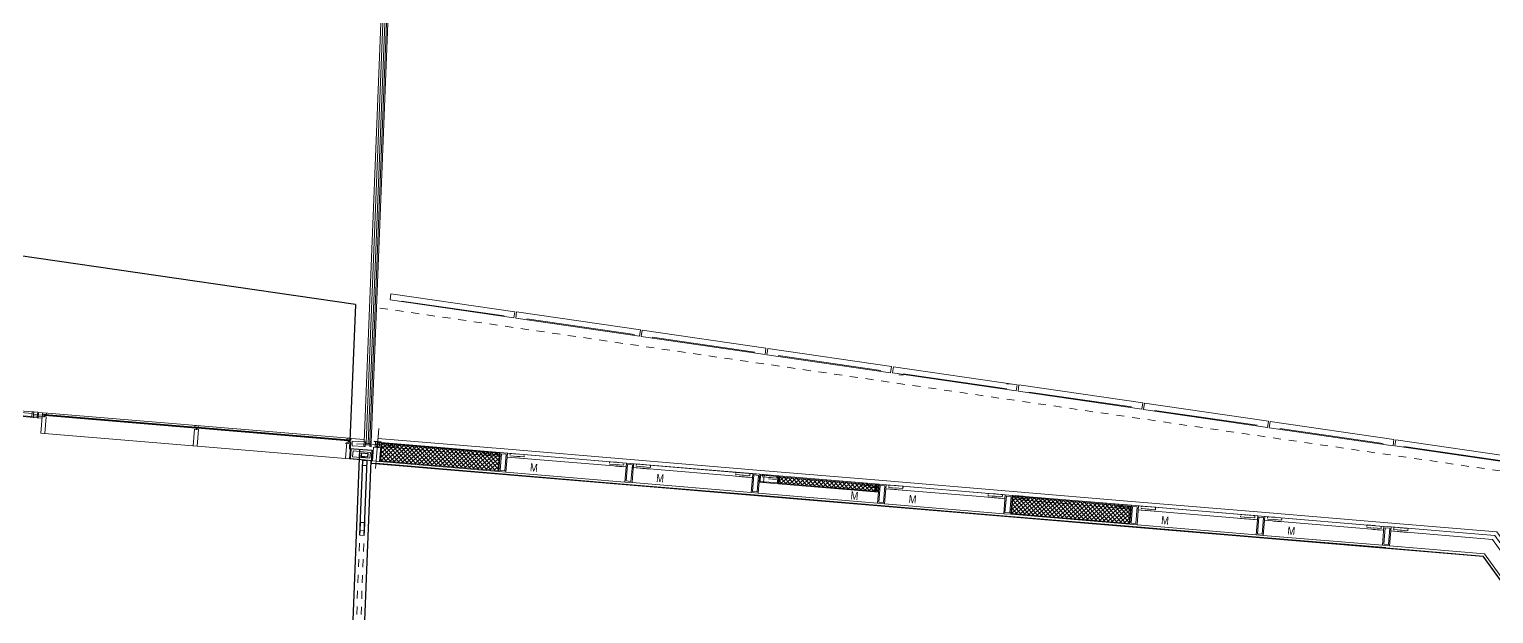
# Model space of a CAD drawing. Header units: metres. Extents: x 66528 to 66676, y 35171 to 35248.
# Drawn here: x 66644.74 to 66663.23, y 35208.66 to 35216.05 of the extents above; entities that cross this region are included whole.
import ezdxf

# ---------------------------------------------------------------- set-up
doc = ezdxf.new("R2010")
doc.units = ezdxf.units.M
doc.header["$LTSCALE"] = 0.00254
doc.linetypes.add('Ohne Titel-22', pattern=[0.78736, 0.39368, -0.39368])
doc.linetypes.add('Ohne Titel-23', pattern=[0.19685039370078738, 0.1377952755905512, -0.0590551181102362])
for name, color, linetype, lineweight in [('AUSBAU - Darstellungen - Fassade', 7, 'Continuous', 13), ('AUSBAU - Objekte - Türen', 7, 'Continuous', 13), ('Keine', 7, 'Continuous', 9), ('ROHBAU - Darstellungen - Decken', 150, 'Continuous', 25)]:
    doc.layers.add(name, color=color, linetype=linetype, lineweight=lineweight)
doc.styles.add('Arial Narrow', font='ARIALN.TTF')
pattern_1 = [(44.99999999999999, (0, 0), (0.0348539380945285, -0.0358497280227169), []), (44.99999999999999, (0.0052916666666763, -0.0105833333333345), (0.0348539380945285, -0.0358497280227169), [])]
pattern_2 = [(45, (0, 0), (0.0264583333333318, -0.0264583333333364), []), (-45, (0.0748354676755763, -0.0748354676755763), (-0.0263285232311339, -0.0265881434355389), [])]

# ---------------------------------------------------------------- blocks, each defined once
blk = doc.blocks.new('Gruppe-326-1')
at = {"layer": 'AUSBAU - Darstellungen - Fassade', "linetype": 'Continuous', "lineweight": 5}
h = blk.add_hatch(dxfattribs=at)
h.set_pattern_fill('STAHL', style=0, pattern_type=2)
h.set_pattern_definition(pattern_1)
h.paths.add_polyline_path([(66649.66378027345, 35228.35039113486), (66649.68166748095, 35228.34968363094), (66649.67921707217, 35228.28773207329), (66649.66132986468, 35228.28843957722)])
h = blk.add_hatch(dxfattribs=at)
h.set_pattern_fill('STAHL', style=0, pattern_type=2)
h.set_pattern_definition(pattern_1)
h.paths.add_polyline_path([(66649.68075381707, 35228.32658426018), (66649.73490856982, 35228.32444224333), (66649.73427620628, 35228.30845474458), (66649.68012145354, 35228.31059676143)])
h = blk.add_hatch(dxfattribs=at)
h.set_pattern_fill('STAHL', style=0, pattern_type=2)
h.set_pattern_definition(pattern_1)
h.paths.add_polyline_path([(66649.7358222337, 35228.34754161408), (66649.75370944123, 35228.34683411016), (66649.75125903245, 35228.2848825525), (66649.73337182493, 35228.28559005642)])
at = {"layer": 'AUSBAU - Darstellungen - Fassade', "linetype": 'Continuous', "lineweight": 5, "flags": 128}
for points in [[(66649.66378027345, 35228.35039113486), (66649.68166748095, 35228.34968363094), (66649.67921707217, 35228.28773207329), (66649.66132986468, 35228.28843957722)], [(66649.68075381707, 35228.32658426018), (66649.73490856982, 35228.32444224333), (66649.73427620628, 35228.30845474458), (66649.68012145354, 35228.31059676143)], [(66649.7358222337, 35228.34754161408), (66649.75370944123, 35228.34683411016), (66649.75125903245, 35228.2848825525), (66649.73337182493, 35228.28559005642)]]:
    blk.add_lwpolyline(points, close=True, dxfattribs=at)
blk = doc.blocks.new('Gruppe-327-1')
at = {"layer": 'AUSBAU - Darstellungen - Fassade'}
for p, q in [((66648.96653282201, 35210.83761320816), (66649.66115357027, 35228.2894365729)), ((66649.01589522479, 35210.81313060966), (66649.70817900455, 35228.30948698356)), ((66649.75092833601, 35228.282), (66649.05646111045, 35210.83403377319))]:
    blk.add_line(p, q, dxfattribs=at)
at = {"layer": 'AUSBAU - Darstellungen - Fassade', "color": 9}
for p, q in [((66649.68423696517, 35228.31043397804), (66648.99195338032, 35210.8140825599)), ((66649.03675726376, 35210.83481804321), (66649.7322494213, 35228.30853491128))]:
    blk.add_line(p, q, dxfattribs=at)
at = {"layer": 'AUSBAU - Darstellungen - Fassade', "flags": 128}
blk.add_lwpolyline([(66649.68687123392, 35228.39980380403), (66649.68959778723, 35228.46822127031), (66649.68769706825, 35228.47930030341), (66649.78498880532, 35228.49599167454), (66649.79862117072, 35228.4165304667), (66649.73252334536, 35228.40519072329), (66649.73369248862, 35228.39837594586), (66649.68688866324, 35228.40024115855)], dxfattribs=at)
blk.add_lwpolyline([(66649.67950109602, 35228.34251099074), (66649.68179237892, 35228.40000620512), (66649.73367505928, 35228.39793859135), (66649.73138377644, 35228.34044337697)], close=True, dxfattribs=at)
at = {"layer": 'AUSBAU - Darstellungen - Fassade'}
blk.add_blockref('Gruppe-326-1', (0, 0), dxfattribs=at)
blk = doc.blocks.new('Pfosten ab 1.OG (2D)')
at = {"layer": 'AUSBAU - Darstellungen - Fassade', "flags": 128}
for points in [[(-0.045, 0.1199999999997676), (0.045, 0.1199999999997676), (0.045, -0.1199999999997676), (-0.045, -0.1199999999997676)], [(-0.03, 0.1049999999997676), (0.03, 0.1049999999997676), (0.03, -0.1049999999997676), (-0.03, -0.1049999999997676)]]:
    blk.add_lwpolyline(points, close=True, dxfattribs=at)
blk = doc.blocks.new('Gruppe-353-1')
at = {"layer": 'AUSBAU - Darstellungen - Fassade', "lineweight": 5, "flags": 128}
blk.add_lwpolyline([(66661.98439840463, 35210.78429822112), (66661.99591826607, 35210.86346445629), (66663.55945141085, 35210.63594719287), (66663.54793154942, 35210.55678095768)], close=True, dxfattribs=at)
blk = doc.blocks.new('Gruppe-355-1')
at = {"layer": 'AUSBAU - Darstellungen - Fassade', "lineweight": 5}
blk.add_line((66662.09838189915, 35210.77781725023), (66663.45911573443, 35210.57981029437), dxfattribs=at)
at = {"layer": 'AUSBAU - Darstellungen - Fassade', "linetype": 'Continuous'}
for p, q in [((66661.89665234287, 35209.81375264131), (66663.27322238745, 35209.69865964825)), ((66663.27322238745, 35209.69865964825), (66664.1631619162, 35208.46112147107)), ((66661.8699906399, 35209.49486527311), (66663.09955159416, 35209.39206349347)), ((66663.115833231, 35209.42080688298), (66661.91733371072, 35209.52101166191)), ((66663.90336266809, 35208.27429441013), (66663.09955159416, 35209.39206349347)), ((66663.115833231, 35209.42080688298), (66663.90144629222, 35208.32834371638))]:
    blk.add_line(p, q, dxfattribs=at)
at = {"layer": 'AUSBAU - Darstellungen - Fassade', "lineweight": 5, "flags": 128}
for points in [[(66663.56821026148, 35210.55383010433), (66663.57973012295, 35210.63299633952), (66664.57088392581, 35210.48876875996), (66664.55936406436, 35210.40960252478)], [(66664.56803719045, 35210.41595018022), (66664.63298700246, 35210.46265694544), (66665.41572892011, 35209.37418635317), (66665.35077910809, 35209.32747958794)]]:
    blk.add_lwpolyline(points, close=True, dxfattribs=at)
at = {"layer": 'AUSBAU - Darstellungen - Fassade', "flags": 128}
blk.add_lwpolyline([(66661.93732998792, 35209.76017718804), (66663.24608587848, 35209.65075462135), (66664.09629572826, 35208.46846401206), (66664.0557020957, 35208.43927228377), (66663.21818247128, 35209.60391603305), (66661.93324741468, 35209.7113475598)], close=True, dxfattribs=at)
at = {"layer": 'AUSBAU - Darstellungen - Fassade', "color": 254, "linetype": 'Ohne Titel-23', "flags": 128}
for points in [[(66662.14908327923, 35209.71237287433), (66661.9697091346, 35209.72737008225), (66661.96804277817, 35209.70743962174), (66662.14741692279, 35209.69244241382)], [(66661.9697091346, 35209.72737008225), (66662.14908327923, 35209.71237287433), (66662.14741692277, 35209.69244241381), (66661.96804277817, 35209.70743962174)], [(66661.97220885946, 35209.75726804796), (66662.15158300407, 35209.74227084003), (66662.14908327923, 35209.71237287433), (66661.9697091346, 35209.72737008225)], [(66662.15158242031, 35209.74226385787), (66661.97220827568, 35209.7572610658), (66661.9697091346, 35209.72737008225), (66662.14908327923, 35209.71237287433)], [(66663.93018150982, 35208.61382764664), (66664.03527173157, 35208.46769056959), (66664.05150918459, 35208.47936726089), (66663.94641896282, 35208.62550433795)], [(66663.94641896282, 35208.62550433795), (66664.05150918459, 35208.47936726089), (66664.07586721751, 35208.49688363069), (66663.97077699575, 35208.64302070774)]]:
    blk.add_lwpolyline(points, close=True, dxfattribs=at)
at = {"layer": 'AUSBAU - Darstellungen - Fassade', "color": 7}
blk.add_blockref('Gruppe-353-1', (0, 0), dxfattribs=at)
at = {"layer": 'AUSBAU - Darstellungen - Fassade', "color": 7, "rotation": 175.2206999994388}
blk.add_blockref('Pfosten ab 1.OG (2D)', (66661.88248831317, 35209.64434372696), dxfattribs=at)
at = {"layer": 'AUSBAU - Darstellungen - Fassade', "color": 7, "xscale": -1, "rotation": 125.7207000002268}
blk.add_blockref('Pfosten ab 1.OG (2D)', (66664.02514356567, 35208.36186959495), dxfattribs=at)
blk = doc.blocks.new('Gruppe-357-1')
at = {"layer": 'AUSBAU - Darstellungen - Fassade', "lineweight": 5, "flags": 128}
blk.add_lwpolyline([(66654.05309622633, 35211.93850182174), (66654.06461608775, 35212.0176680569), (66655.62814923254, 35211.79015079349), (66655.61662937108, 35211.7109845583)], close=True, dxfattribs=at)
blk = doc.blocks.new('Gruppe-358-1')
at = {"layer": 'AUSBAU - Darstellungen - Fassade', "lineweight": 5}
blk.add_line((66655.49099733398, 35211.73971199071), (66654.19465023663, 35211.92835028924), dxfattribs=at)
at = {"layer": 'AUSBAU - Darstellungen - Fassade', "linetype": 'Continuous'}
blk.add_line((66655.518905282, 35210.34698460862), (66653.92446844102, 35210.48029312348), dxfattribs=at)
at = {"layer": 'AUSBAU - Darstellungen - Fassade', "color": 254, "linetype": 'Ohne Titel-23', "flags": 128}
for points in [[(66653.99752523276, 35210.39391056443), (66654.17689937736, 35210.37891335652), (66654.17523302093, 35210.358982896), (66653.99585887633, 35210.37398010392)], [(66654.00002495761, 35210.42380853015), (66654.17939910221, 35210.40881132222), (66654.17689937736, 35210.37891335652), (66653.99752523276, 35210.39391056443)], [(66655.2531442813, 35210.28893010594), (66655.43251842592, 35210.27393289802), (66655.43085206949, 35210.2540024375), (66655.25147792487, 35210.26899964543)], [(66655.2556434224, 35210.31882108947), (66655.43501756701, 35210.30382388156), (66655.43251842592, 35210.27393289802), (66655.2531442813, 35210.28893010594)]]:
    blk.add_lwpolyline(points, close=True, dxfattribs=at)
at = {"layer": 'AUSBAU - Darstellungen - Fassade', "color": 7}
blk.add_blockref('Gruppe-357-1', (0, 0), dxfattribs=at)
blk = doc.blocks.new('Gruppe-360-1')
at = {"layer": 'AUSBAU - Darstellungen - Fassade', "lineweight": 5, "flags": 128}
blk.add_lwpolyline([(66652.46703936762, 35212.16905069171), (66652.47855922906, 35212.24821692689), (66654.04209237384, 35212.02069966347), (66654.0305725124, 35211.94153342829)], close=True, dxfattribs=at)
blk = doc.blocks.new('Gruppe-361-1')
at = {"layer": 'AUSBAU - Darstellungen - Fassade', "lineweight": 5}
blk.add_line((66653.902, 35211.97183141331), (66652.60519318408, 35212.16053660791), dxfattribs=at)
at = {"layer": 'AUSBAU - Darstellungen - Fassade', "linetype": 'Continuous'}
blk.add_line((66652.33003191647, 35210.61360161191), (66653.92446875745, 35210.48029309703), dxfattribs=at)
at = {"layer": 'AUSBAU - Darstellungen - Fassade', "color": 254, "linetype": 'Ohne Titel-23', "flags": 128}
for points in [[(66652.58496199388, 35210.54211282848), (66652.4055878493, 35210.5571100364), (66652.40308870822, 35210.52721905286), (66652.58246285282, 35210.51222184493)], [(66652.58246285282, 35210.51222184493), (66652.40308870822, 35210.52721905286), (66652.40142235176, 35210.50728859234), (66652.58079649638, 35210.49229138443)], [(66653.83808190138, 35210.40724138643), (66653.65870775675, 35210.42223859435), (66653.65704140032, 35210.40230813384), (66653.83641554492, 35210.38731092593)], [(66653.84058162624, 35210.43713935215), (66653.66120748162, 35210.45213656007), (66653.65870775675, 35210.42223859435), (66653.83808190138, 35210.40724138643)]]:
    blk.add_lwpolyline(points, close=True, dxfattribs=at)
at = {"layer": 'AUSBAU - Darstellungen - Fassade', "color": 7}
blk.add_blockref('Gruppe-360-1', (0, 0), dxfattribs=at)
blk = doc.blocks.new('Gruppe-363-1')
at = {"layer": 'AUSBAU - Darstellungen - Fassade', "lineweight": 5, "flags": 128}
blk.add_lwpolyline([(66649.29420302901, 35212.63084171977), (66649.30572289045, 35212.71000795495), (66650.86925603524, 35212.48249069153), (66650.8577361738, 35212.40332445635)], close=True, dxfattribs=at)
blk = doc.blocks.new('Gruppe-364-1')
at = {"layer": 'AUSBAU - Darstellungen - Fassade', "lineweight": 5}
blk.add_line((66650.73418123893, 35212.42858071829), (66649.43783414162, 35212.61721901681), dxfattribs=at)
at = {"layer": 'AUSBAU - Darstellungen - Fassade', "linetype": 'Continuous'}
blk.add_line((66649.1411582345, 35210.88021864167), (66650.73559507547, 35210.7469101268), dxfattribs=at)
at = {"layer": 'AUSBAU - Darstellungen - Fassade', "color": 254, "linetype": 'Ohne Titel-23', "flags": 128}
for points in [[(66649.39358917084, 35210.77883887468), (66649.21421502622, 35210.79383608262), (66649.21254866979, 35210.77390562211), (66649.39192281441, 35210.75890841419)], [(66649.39608831193, 35210.80872985823), (66649.21671416731, 35210.82372706616), (66649.21421502622, 35210.79383608262), (66649.39358917084, 35210.77883887468)], [(66650.65170794424, 35210.7037563819), (66650.47233379964, 35210.71875358983), (66650.46983407479, 35210.68885562411), (66650.64920821937, 35210.67385841619)], [(66650.64920821937, 35210.67385841619), (66650.46983407479, 35210.68885562411), (66650.46816771835, 35210.6689251636), (66650.64754186296, 35210.65392795568)]]:
    blk.add_lwpolyline(points, close=True, dxfattribs=at)
at = {"layer": 'AUSBAU - Darstellungen - Fassade', "color": 7}
blk.add_blockref('Gruppe-363-1', (0, 0), dxfattribs=at)
blk = doc.blocks.new('Gruppe-366-1')
at = {"layer": 'AUSBAU - Darstellungen - Fassade', "lineweight": 5, "flags": 128}
blk.add_lwpolyline([(66650.88055098052, 35212.4000276525), (66650.89207084196, 35212.47919388768), (66652.45560398673, 35212.25167662426), (66652.44408412531, 35212.17251038908)], close=True, dxfattribs=at)
blk = doc.blocks.new('Gruppe-367-1')
at = {"layer": 'AUSBAU - Darstellungen - Fassade', "lineweight": 5}
blk.add_line((66652.38059425452, 35212.19297324836), (66651.01992459524, 35212.39097146189), dxfattribs=at)
at = {"layer": 'AUSBAU - Darstellungen - Fassade', "linetype": 'Continuous'}
blk.add_line((66652.33003160002, 35210.61360163838), (66650.73559475907, 35210.74691015326), dxfattribs=at)
at = {"layer": 'AUSBAU - Darstellungen - Fassade', "color": 254, "linetype": 'Ohne Titel-23', "flags": 128}
for points in [[(66650.80865155077, 35210.6605275942), (66650.98802569538, 35210.64553038627), (66650.98635933895, 35210.62559992576), (66650.80698519433, 35210.64059713369)], [(66650.81115127563, 35210.6904255599), (66650.99052542023, 35210.67542835198), (66650.98802569538, 35210.64553038627), (66650.80865155077, 35210.6605275942)], [(66652.06427059932, 35210.5555471357), (66652.24364474394, 35210.54054992778), (66652.2419783875, 35210.52061946726), (66652.06260424289, 35210.53561667519)], [(66652.06676974043, 35210.58543811924), (66652.24614388504, 35210.57044091132), (66652.24364474394, 35210.54054992778), (66652.06427059932, 35210.5555471357)]]:
    blk.add_lwpolyline(points, close=True, dxfattribs=at)
at = {"layer": 'AUSBAU - Darstellungen - Fassade', "color": 7}
blk.add_blockref('Gruppe-366-1', (0, 0), dxfattribs=at)
blk = doc.blocks.new('Gruppe-369-1')
at = {"layer": 'AUSBAU - Darstellungen - Fassade', "lineweight": 5, "flags": 128}
blk.add_lwpolyline([(66660.3981609471, 35211.0151101625), (66660.40968080853, 35211.09427639768), (66661.97321395332, 35210.86675913426), (66661.96169409188, 35210.78759289908)], close=True, dxfattribs=at)
blk = doc.blocks.new('Gruppe-370-1')
at = {"layer": 'AUSBAU - Darstellungen - Fassade', "lineweight": 5}
blk.add_line((66661.83712214876, 35210.81480951307), (66660.53098246707, 35211.00487278216), dxfattribs=at)
at = {"layer": 'AUSBAU - Darstellungen - Fassade', "linetype": 'Continuous'}
blk.add_line((66661.8966523429, 35209.8137526413), (66660.30221550191, 35209.94706115617), dxfattribs=at)
at = {"layer": 'AUSBAU - Darstellungen - Fassade', "color": 254, "linetype": 'Ohne Titel-23', "flags": 128}
for points in [[(66660.37527229362, 35209.86067859711), (66660.55464643822, 35209.84568138919), (66660.5529800818, 35209.82575092869), (66660.3736059372, 35209.8407481366)], [(66660.37777201847, 35209.89057656283), (66660.55714616312, 35209.87557935491), (66660.55464643822, 35209.84568138919), (66660.37527229362, 35209.86067859711)], [(66661.63089134218, 35209.75569813862), (66661.8102654868, 35209.7407009307), (66661.80859913037, 35209.72077047019), (66661.62922498575, 35209.73576767811)], [(66661.63339048329, 35209.78558912216), (66661.8127646279, 35209.77059191425), (66661.8102654868, 35209.7407009307), (66661.63089134218, 35209.75569813862)]]:
    blk.add_lwpolyline(points, close=True, dxfattribs=at)
at = {"layer": 'AUSBAU - Darstellungen - Fassade', "color": 7}
blk.add_blockref('Gruppe-369-1', (0, 0), dxfattribs=at)
blk = doc.blocks.new('Gruppe-372-1')
at = {"layer": 'AUSBAU - Darstellungen - Fassade', "lineweight": 5, "flags": 128}
blk.add_lwpolyline([(66658.81184591138, 35211.24581570471), (66658.82336577281, 35211.3249819399), (66660.3868989176, 35211.09746467647), (66660.37537905616, 35211.0182984413)], close=True, dxfattribs=at)
blk = doc.blocks.new('Gruppe-373-1')
at = {"layer": 'AUSBAU - Darstellungen - Fassade', "lineweight": 5}
blk.add_line((66660.24755417512, 35211.04645201038), (66658.9512070778, 35211.2350903089), dxfattribs=at)
at = {"layer": 'AUSBAU - Darstellungen - Fassade', "linetype": 'Continuous'}
blk.add_line((66658.70777897736, 35210.0803696446), (66660.30221581832, 35209.94706112971), dxfattribs=at)
at = {"layer": 'AUSBAU - Darstellungen - Fassade', "color": 254, "linetype": 'Ohne Titel-23', "flags": 128}
for points in [[(66658.9602099137, 35209.97898987761), (66658.78083576907, 35209.99398708555), (66658.77916941265, 35209.97405662503), (66658.95854355725, 35209.95905941712)], [(66658.96270905479, 35210.00888086116), (66658.78333491017, 35210.02387806909), (66658.78083576907, 35209.99398708555), (66658.9602099137, 35209.97898987761)], [(66660.21582896225, 35209.87400941912), (66660.03645481764, 35209.88900662704), (66660.03478846121, 35209.86907616653), (66660.2141626058, 35209.85407895861)], [(66660.21832868711, 35209.90390738483), (66660.0389545425, 35209.91890459276), (66660.03645481764, 35209.88900662704), (66660.21582896225, 35209.87400941912)]]:
    blk.add_lwpolyline(points, close=True, dxfattribs=at)
at = {"layer": 'AUSBAU - Darstellungen - Fassade', "color": 7}
blk.add_blockref('Gruppe-372-1', (0, 0), dxfattribs=at)
blk = doc.blocks.new('Gruppe-375-1')
at = {"layer": 'AUSBAU - Darstellungen - Fassade', "lineweight": 5, "flags": 128}
blk.add_lwpolyline([(66655.63945398043, 35211.70764259187), (66655.65097384187, 35211.78680882705), (66657.21450698668, 35211.55929156363), (66657.20298712523, 35211.48012532846)], close=True, dxfattribs=at)
blk = doc.blocks.new('Gruppe-376-1')
at = {"layer": 'AUSBAU - Darstellungen - Fassade', "lineweight": 5}
for p, q in [((66655.77588049312, 35211.68021548577), (66655.72145485882, 35211.68476593299)), ((66657.08570062424, 35211.50672350561), (66655.77457031606, 35211.69751298706)), ((66657.1460997309, 35211.56565347432), (66657.08132573443, 35211.57106913272))]:
    blk.add_line(p, q, dxfattribs=at)
at = {"layer": 'AUSBAU - Darstellungen - Fassade', "linetype": 'Continuous'}
blk.add_line((66655.51890529536, 35210.34698667436), (66657.11334213635, 35210.21367815948), dxfattribs=at)
at = {"layer": 'AUSBAU - Darstellungen - Fassade', "color": 254, "linetype": 'Ohne Titel-23', "flags": 128}
for points in [[(66655.77133623173, 35210.24560690737), (66655.59196208711, 35210.2606041153), (66655.59029573067, 35210.24067365479), (66655.76966987527, 35210.22567644687)], [(66655.7738353728, 35210.27549789092), (66655.59446122819, 35210.29049509884), (66655.59196208711, 35210.2606041153), (66655.77133623173, 35210.24560690737)], [(66657.02945500513, 35210.17052441459), (66656.85008086053, 35210.18552162252), (66656.84758113566, 35210.1556236568), (66657.02695528028, 35210.14062644888)], [(66657.02695528028, 35210.14062644888), (66656.84758113566, 35210.1556236568), (66656.84591477923, 35210.13569319628), (66657.02528892383, 35210.12069598837)]]:
    blk.add_lwpolyline(points, close=True, dxfattribs=at)
at = {"layer": 'AUSBAU - Darstellungen - Fassade', "color": 7}
blk.add_blockref('Gruppe-375-1', (0, 0), dxfattribs=at)
blk = doc.blocks.new('Gruppe-378-1')
at = {"layer": 'AUSBAU - Darstellungen - Fassade', "lineweight": 5, "flags": 128}
blk.add_lwpolyline([(66657.22554610558, 35211.47678240963), (66657.23706596703, 35211.55594864481), (66658.80059911181, 35211.32843138139), (66658.78907925037, 35211.24926514621)], close=True, dxfattribs=at)
blk = doc.blocks.new('Gruppe-379-1')
at = {"layer": 'AUSBAU - Darstellungen - Fassade', "lineweight": 5}
blk.add_line((66658.65702483393, 35211.27735854728), (66657.3606777366, 35211.46599684581), dxfattribs=at)
at = {"layer": 'AUSBAU - Darstellungen - Fassade', "linetype": 'Continuous'}
blk.add_line((66658.70777866092, 35210.08036967106), (66657.11334181992, 35210.21367818593), dxfattribs=at)
at = {"layer": 'AUSBAU - Darstellungen - Fassade', "color": 254, "linetype": 'Ohne Titel-23', "flags": 128}
for points in [[(66657.18639861165, 35210.12729562689), (66657.36577275625, 35210.11229841895), (66657.36410639982, 35210.09236795844), (66657.18473225522, 35210.10736516638)], [(66657.18889833652, 35210.15719359258), (66657.36827248112, 35210.14219638467), (66657.36577275625, 35210.11229841895), (66657.18639861165, 35210.12729562689)], [(66658.44201766021, 35210.02231516839), (66658.62139180482, 35210.00731796047), (66658.6197254484, 35209.98738749995), (66658.44035130378, 35210.00238470788)], [(66658.4445168013, 35210.05220615192), (66658.62389094592, 35210.037208944), (66658.62139180482, 35210.00731796047), (66658.44201766021, 35210.02231516839)]]:
    blk.add_lwpolyline(points, close=True, dxfattribs=at)
at = {"layer": 'AUSBAU - Darstellungen - Fassade', "color": 7}
blk.add_blockref('Gruppe-378-1', (0, 0), dxfattribs=at)
blk = doc.blocks.new('Fassade_BTS_1.60m_ohne Balkon (2D)')
at = {"layer": 'AUSBAU - Darstellungen - Fassade', "linetype": 'Continuous'}
blk.add_line((0.045, 0.24), (1.554999999999999, 0.24), dxfattribs=at)
at = {"layer": 'AUSBAU - Darstellungen - Fassade'}
for p, q in [((0, 0), (1.6, 0)), ((0.045, 0.049), (1.554999999999999, 0.049))]:
    blk.add_line(p, q, dxfattribs=at)
at = {"layer": 'AUSBAU - Darstellungen - Fassade', "flags": 128}
blk.add_lwpolyline([(0.045, 0.049), (1.554999999999999, 0.049), (1.554999999999999, 0), (0.045, 0)], close=True, dxfattribs=at)
at = {"layer": 'AUSBAU - Darstellungen - Fassade', "color": 254, "linetype": 'Ohne Titel-23', "flags": 128}
for points in [[(0.079999981790781, 0.0499952763542533), (0.259999981790781, 0.0499952763542533), (0.259999981790781, 0.0299952763542533), (0.079999981790781, 0.0299952763542533)], [(0.079999981790781, 0.0299952763542533), (0.259999981790781, 0.0299952763542533), (0.259999981790781, 0), (0.079999981790781, 0)], [(1.340000018209218, 0.0499952763542533), (1.520000018209219, 0.0499952763542533), (1.520000018209219, 0.0299952763542533), (1.340000018209218, 0.0299952763542533)], [(1.340000018209218, 0.0299952763542533), (1.520000018209219, 0.0299952763542533), (1.520000018209219, -7.0065259933e-06), (1.340000018209218, -7.0065259933e-06)]]:
    blk.add_lwpolyline(points, close=True, dxfattribs=at)
at = {"layer": 'AUSBAU - Darstellungen - Fassade', "color": 7}
for p in [(0, 0.12), (1.6, 0.12)]:
    blk.add_blockref('Pfosten ab 1.OG (2D)', p, dxfattribs=at)
blk = doc.blocks.new('Fassade_BTS_1.60m_Fenster_ohne Balkon (2D)')
at = {"layer": 'AUSBAU - Darstellungen - Fassade', "linetype": 'Continuous', "lineweight": 5}
h = blk.add_hatch(dxfattribs=at)
h.set_pattern_fill('DÄMMUNG GRAU', color=251, style=0, pattern_type=2)
h.set_pattern_definition(pattern_2)
h.paths.add_polyline_path([(0.09, 0.09), (1.304999999999999, 0.09), (1.304999999999999, 0.01), (0.09, 0.01)])
at = {"layer": 'AUSBAU - Darstellungen - Fassade', "linetype": 'Continuous'}
for p, q in [((0.045, 0.24), (1.554999999999999, 0.24)), ((1.5, 0), (1.5, 0.1))]:
    blk.add_line(p, q, dxfattribs=at)
at = {"layer": 'AUSBAU - Darstellungen - Fassade', "flags": 128}
for points in [[(0.045, 0.1), (1.314999999999999, 0.1), (1.314999999999999, 0), (0.045, 0)], [(0.045, 0.1), (0.08, 0.1), (0.08, 0), (0.045, 0)], [(0.055, 0.09), (0.07, 0.09), (0.07, 0.01), (0.055, 0.01)], [(0.09, 0.09), (1.304999999999999, 0.09), (1.304999999999999, 0.01), (0.09, 0.01)], [(1.554999999999999, 0.1), (1.314999999999999, 0.1), (1.314999999999999, 0), (1.554999999999999, 0)], [(1.544999999999999, 0.09), (1.324999999999999, 0.09), (1.324999999999999, 0.01), (1.544999999999999, 0.01)]]:
    blk.add_lwpolyline(points, close=True, dxfattribs=at)
at = {"layer": 'AUSBAU - Darstellungen - Fassade', "color": 254, "linetype": 'Ohne Titel-23', "flags": 128}
for points in [[(0.079999981790781, 0.0499952763542533), (0.259999981790781, 0.0499952763542533), (0.259999981790781, 0.0299952763542533), (0.079999981790781, 0.0299952763542533)], [(0.079999981790781, 0.0299952763542533), (0.259999981790781, 0.0299952763542533), (0.259999981790781, 0), (0.079999981790781, 0)], [(1.340000018209218, 0.0499952763542533), (1.520000018209219, 0.0499952763542533), (1.520000018209219, 0.0299952763542533), (1.340000018209218, 0.0299952763542533)], [(1.340000018209218, 0.0299952763542533), (1.520000018209219, 0.0299952763542533), (1.520000018209219, -7.0065259933e-06), (1.340000018209218, -7.0065259933e-06)]]:
    blk.add_lwpolyline(points, close=True, dxfattribs=at)
at = {"layer": 'AUSBAU - Darstellungen - Fassade', "color": 7}
for p in [(0, 0.12), (1.6, 0.12)]:
    blk.add_blockref('Pfosten ab 1.OG (2D)', p, dxfattribs=at)
blk = doc.blocks.new('Gruppe-381-1')
at = {"layer": 'AUSBAU - Darstellungen - Fassade'}
for p, q in [((66650.73142896897, 35210.69708330456), (66649.13699212801, 35210.83039181942)), ((66650.68250285956, 35210.65200297828), (66649.17775309087, 35210.77781288919))]:
    blk.add_line(p, q, dxfattribs=at)
at = {"layer": 'AUSBAU - Darstellungen - Fassade', "linetype": 'Continuous'}
blk.add_line((66650.66658915559, 35210.46166708039), (66649.16183938693, 35210.5874769913), dxfattribs=at)
at = {"layer": 'AUSBAU - Darstellungen - Fassade', "flags": 128}
blk.add_lwpolyline([(66650.68250285956, 35210.65200297828), (66649.17775309087, 35210.77781288919), (66649.18183566416, 35210.82664251744), (66650.68658543282, 35210.70083260653)], close=True, dxfattribs=at)
at = {"layer": 'AUSBAU - Darstellungen - Fassade', "color": 254, "linetype": 'Ohne Titel-23', "flags": 128}
for points in [[(66649.39192259898, 35210.75890774322), (66649.21254845438, 35210.77390495114), (66649.21421481083, 35210.79383541166), (66649.39358895543, 35210.77883820373)], [(66649.39358895543, 35210.77883820373), (66649.21421481083, 35210.79383541166), (66649.21671453568, 35210.82373337736), (66649.39608868027, 35210.80873616944)], [(66650.64920800399, 35210.67385774523), (66650.46983385937, 35210.68885495316), (66650.47233300046, 35210.71874593671), (66650.65170714508, 35210.70374872878)], [(66650.64754164756, 35210.65392728471), (66650.46816750294, 35210.66892449264), (66650.46983385937, 35210.68885495316), (66650.64920800399, 35210.67385774523)]]:
    blk.add_lwpolyline(points, close=True, dxfattribs=at)
at = {"layer": 'AUSBAU - Darstellungen - Fassade', "color": 7, "rotation": 175.2207}
blk.add_blockref('Pfosten ab 1.OG (2D)', (66650.72143083037, 35210.57750054148), dxfattribs=at)
blk = doc.blocks.new('Fassade_4.OG_BTS_Dämmpaneel (2D)')
at = {"layer": 'AUSBAU - Darstellungen - Fassade', "linetype": 'Continuous', "lineweight": 5}
h = blk.add_hatch(dxfattribs=at)
h.set_pattern_fill('DÄMMUNG GRAU', color=251, style=0, pattern_type=2)
h.set_pattern_definition(pattern_2)
h.paths.add_polyline_path([(0.01, -0.23), (0.01, -0.01), (1.5, -0.01), (1.5, -0.23)])
at = {"layer": 'AUSBAU - Darstellungen - Fassade'}
for p, q in [((0.01, -0.01), (1.5, -0.01)), ((0.01, -0.23), (0.01, -0.01)), ((1.5, -0.23), (1.5, -0.01)), ((0.01, -0.23), (1.5, -0.23))]:
    blk.add_line(p, q, dxfattribs=at)
at = {"layer": 'AUSBAU - Darstellungen - Fassade', "color": 7, "flags": 128}
blk.add_lwpolyline([(0, 0), (1.509999999999999, 0), (1.509999999999999, -0.24), (0, -0.24)], close=True, dxfattribs=at)
at = {"layer": 'AUSBAU - Darstellungen - Fassade', "flags": 128}
for points in [[(0, 0), (1.509999999999999, 0), (1.509999999999999, -0.24), (0, -0.24)], [(0.01, -0.01), (1.5, -0.01), (1.5, -0.23), (0.01, -0.23)]]:
    blk.add_lwpolyline(points, close=True, dxfattribs=at)
blk = doc.blocks.new('Aussparung_1.60m')
at = {"layer": 'ROHBAU - Darstellungen - Decken', "linetype": 'Continuous'}
blk.add_line((0, 0.2699999999997677), (1.6, 0.2699999999997677), dxfattribs=at)
blk = doc.blocks.new('WICONA ELEMENT DOPP ohne senn')
at = {"layer": 'AUSBAU - Darstellungen - Fassade', "color": 253, "linetype": 'Ohne Titel-23'}
blk.add_line((0, -0.1159998135764548), (0, 0.3310001864235452), dxfattribs=at)
at = {"layer": 'AUSBAU - Darstellungen - Fassade', "linetype": 'Continuous', "flags": 128}
for points in [[(-0.0450000014499499, 0.2399999994649621), (0.0450000014499499, 0.2399999994649621), (0.0450000014499499, 0.0648038040050247), (-0.0450000014499499, 0.0648038040050247)], [(-0.0270000027151537, 0.0648038040050247), (-0.0076000046775475, 0.0648038040050247), (-0.0076000046775475, -0.0054961957136698), (-0.0270000027151537, -0.0054961957136698)], [(0.0076000046046277, 0.0648038040050247), (0.0270000027151537, 0.0648038040050247), (0.0270000027151537, -0.0054961957136698), (0.0076000046046277, -0.0054961957136698)], [(-0.0450000014499499, -0.0054961957136698), (0.0450000014499499, -0.0054961957136698), (0.0450000014499499, -0.0104961964113568), (-0.0450000014499499, -0.0104961964113568)]]:
    blk.add_lwpolyline(points, close=True, dxfattribs=at)
blk = doc.blocks.new('HALLE_fass_stütze_Deckl')
at = {"layer": 'AUSBAU - Darstellungen - Fassade', "color": 253, "linetype": 'Ohne Titel-23'}
blk.add_line((-0.136, -1.71457466e-08), (0.311, -1.71457466e-08), dxfattribs=at)
at = {"layer": 'AUSBAU - Darstellungen - Fassade', "linetype": 'Continuous', "flags": 128}
for points in [[(-0.0200001869125408, 0.0299450892012365), (-0.0032487055407118, 0.0299450892012365), (-0.0032487055407118, -0.0300548764160093), (-0.0200001869125408, -0.0300548764160093)], [(-0.0200001869125408, 0.0079451063926136), (0.0532483316695879, 0.0079451063926136), (0.0532483316695879, -0.0080548936073864), (-0.0200001869125408, -0.0080548936073864)], [(0.0532483316695879, 0.0299999656628763), (0.06999981304141702, 0.0299999656628763), (0.06999981304141702, -0.0299999999543695), (0.0532483316695879, -0.0299999999543695)], [(0.06999981304141702, 0.0299999656628763), (0.219999813041417, 0.0299999656628763), (0.219999813041417, -0.0299999999543695), (0.06999981304141702, -0.0299999999543695)]]:
    blk.add_lwpolyline(points, close=True, dxfattribs=at)
blk = doc.blocks.new('pr-riegel_BTS_halle ost')
at = {"layer": 'AUSBAU - Darstellungen - Fassade', "flags": 128}
for points in [[(-0.025, 0.24), (0.0249999999999999, 0.24), (0.0249999999999999, 0.0298883837978938), (-0.025, 0.0298883837978938)], [(-0.025, 0), (0.025, 0), (0.025, -0.02), (-0.025, -0.02)], [(-0.0055, 0.0298883837978938), (0.0055, 0.0298883837978938), (0.0055, 0), (-0.0055, 0)]]:
    blk.add_lwpolyline(points, close=True, dxfattribs=at)
blk = doc.blocks.new('INNEN_Tür_Balkon-Halle_H-Schn')
at = {"layer": 'AUSBAU - Darstellungen - Fassade'}
for p, q in [((0.0199999999999656, 0.0499999999999489), (1.263499999999959, 0.0499999999974384)), ((0.1514999999999454, 0.0399998162751463), (1.133499999999808, 0.0399907953897042)), ((0.1099999999998493, -0.0200000000002328), (1.263499999999959, -0.0200000000025616)), ((0.1514999999999454, -3.439999999999999e-13), (1.133499999999786, -2.3265e-12))]:
    blk.add_line(p, q, dxfattribs=at)
at = {"layer": 'AUSBAU - Darstellungen - Fassade', "flags": 128}
for points in [[(0.0199999999999656, 0.0299999999998956), (0.0715000000000063, 0.0299999999998956), (0.0715000000000063, 0.0099999999998956), (0.0199999999999656, 0.0099999999998956)], [(0.0199999999999656, 0.0299999999998956), (0.0715000000000063, 0.0299999999998956), (0.0715000000000063, 0.0099999999998956), (0.0199999999999656, 0.0099999999998956)], [(0.0815000000000063, 0.029999999999774), (0.1315000000000063, 0.029999999999774), (0.1315000000000063, 0.009999999999774), (0.0815000000000063, 0.009999999999774)], [(0.0815000000000063, 0.029999999999774), (0.1315000000000063, 0.029999999999774), (0.1315000000000063, 0.009999999999774), (0.0815000000000063, 0.009999999999774)], [(1.15350000000004, 0.0299999999975903), (1.20350000000004, 0.0299999999975903), (1.20350000000004, 0.0099999999975903), (1.15350000000004, 0.0099999999975903)], [(1.15350000000004, 0.0299999999975903), (1.20350000000004, 0.0299999999975903), (1.20350000000004, 0.0099999999975903), (1.15350000000004, 0.0099999999975903)], [(1.21350000000004, 0.0299999999974687), (1.265000000000116, 0.0299999999974687), (1.265000000000116, 0.0099999999974687), (1.21350000000004, 0.0099999999974687)], [(1.21350000000004, 0.0299999999974687), (1.265000000000116, 0.0299999999974687), (1.265000000000116, 0.0099999999974687), (1.21350000000004, 0.0099999999974687)]]:
    blk.add_lwpolyline(points, close=True, dxfattribs=at)
at = {"layer": 'Keine', "color": 7, "linetype": 'Continuous', "lineweight": 5, "flags": 128}
for points in [[(0.0199999999999656, 0.0500000000000476), (0.0714999999999657, 0.0500000000000476), (0.0714999999999657, 0.0299999999998956), (0.0199999999999656, 0.0299999999998956)], [(0.0199999999999656, 0.009999999999997), (0.0714999999999049, 0.009999999999997), (0.0714999999999049, -0.0200000000001044), (0.0199999999999656, -0.0200000000001044)], [(0.0714999999999657, 0.0499999999999767), (0.08149999999998599, 0.0499999999999767), (0.08149999999998599, -0.0200001055476737), (0.0714999999999657, -0.0200001055476737)], [(0.0815000000000266, 0.0499999999999767), (0.1314999999999657, 0.0499999999999767), (0.1314999999999657, 0.0299999999998247), (0.0815000000000266, 0.0299999999998247)], [(0.08149999999998599, 0.0099999999998246), (0.1314999999999252, 0.0099999999998246), (0.1314999999999252, -0.0200000000002767), (0.08149999999998599, -0.0200000000002767)], [(0.1314999999999252, 0.0499999999997036), (0.1514999999999454, 0.0499999999997036), (0.1514999999999454, -0.0200000000002767), (0.1314999999999252, -0.0200000000002767)], [(1.133499999999798, 0.0499999999976807), (1.153499999999818, 0.0499999999976807), (1.153499999999818, -0.0200000000022998), (1.133499999999798, -0.0200000000022998)], [(1.153499999999979, 0.0499999999978122), (1.203499999999919, 0.0499999999978122), (1.203499999999919, 0.0299999999976602), (1.153499999999979, 0.0299999999976602)], [(1.153499999999838, 0.0099999999976602), (1.203499999999778, 0.0099999999976602), (1.203499999999778, -0.0200000000024412), (1.153499999999838, -0.0200000000024412)], [(1.203499999999858, 0.0499999999976911), (1.213499999999879, 0.0499999999976911), (1.213499999999879, -0.0200001055499593), (1.203499999999858, -0.0200001055499593)], [(1.21349999999998, 0.0499999999976409), (1.265000000000116, 0.0499999999976409), (1.265000000000116, 0.0299999999974889), (1.21349999999998, 0.0299999999974889)], [(1.213499999999859, 0.0099999999975902), (1.265000000000116, 0.0099999999975902), (1.265000000000116, -0.0200000000025112), (1.213499999999859, -0.0200000000025112)]]:
    blk.add_lwpolyline(points, close=True, dxfattribs=at)
at = {"layer": 'AUSBAU - Darstellungen - Fassade', "color": 7}
for p in [(-0.0050000000000343, 0), (1.290000000000116, -2.583000000000001e-12)]:
    blk.add_blockref('pr-riegel_BTS_halle ost', p, dxfattribs=at)
blk = doc.blocks.new('Gruppe-442-1')
at = {"layer": 'AUSBAU - Objekte - Türen', "lineweight": 25}
for p, q in [((66648.91222632077, 35209.65725950418), (66648.9499072143, 35210.60388699413)), ((66648.96711955301, 35209.65348285293), (66649.0048004465, 35210.60011034289)), ((66648.85403454237, 35208.19535297078), (66648.90899103168, 35208.19316567048)), ((66648.85005763272, 35208.09543208114), (66648.90501412202, 35208.09324478082)), ((66648.85045532367, 35208.10542417009), (66648.905411813, 35208.10323686979))]:
    blk.add_line(p, q, dxfattribs=at)
at = {"layer": 'AUSBAU - Objekte - Türen', "color": 253, "linetype": 'Ohne Titel-22'}
for p, q in [((66648.85645396696, 35208.25530272219), (66648.91213070185, 35209.65419517738)), ((66648.91140586241, 35208.253), (66648.96708259727, 35209.6518924552))]:
    blk.add_line(p, q, dxfattribs=at)
at = {"layer": 'AUSBAU - Objekte - Türen', "flags": 128}
for points in [[(66648.94937595737, 35210.59940855965), (66648.94698981158, 35210.53945602587), (66649.0019463009, 35210.53726872556), (66649.00433244668, 35210.59722125936)], [(66648.91859206728, 35209.81738992556), (66648.91454217411, 35209.71562296704), (66648.96949866341, 35209.71343566674), (66648.97354855659, 35209.81520262529)], [(66648.91457551086, 35209.71562164022), (66648.91218936507, 35209.65566910643), (66648.96714585439, 35209.65348180613), (66648.96953200016, 35209.71343433993)], [(66648.84998366861, 35208.09358605129), (66648.85403454237, 35208.19535297078), (66648.90899103168, 35208.19316567048), (66648.90494015793, 35208.09139875098)], [(66648.85406787912, 35208.19535164397), (66648.85645402488, 35208.25530417775), (66648.91141051419, 35208.25311687746), (66648.90902436843, 35208.19316434366)]]:
    blk.add_lwpolyline(points, close=True, dxfattribs=at)

msp = doc.modelspace()

# ---------------------------------------------------------------- linework, layer by layer
at = {"layer": 'AUSBAU - Darstellungen - Fassade', "linetype": 'Ohne Titel-22'}
msp.add_line((66664.5039641729, 35210.29640021198), (66649.12412855859, 35212.53439441241), dxfattribs=at)
at = {"layer": 'AUSBAU - Darstellungen - Fassade'}
for p, q in [((66648.77947470253, 35210.88156321186), (66644.92259084231, 35211.20402912349)), ((66644.93600882942, 35211.17680923147), (66646.840904407, 35211.01754908929)), ((66646.86103417682, 35211.01586612565), (66648.76734330997, 35210.85648780216))]:
    msp.add_line(p, q, dxfattribs=at)
at = {"layer": 'AUSBAU - Darstellungen - Fassade', "color": 173}
for p, q in [((66648.73289915633, 35210.62455014118), (66644.92811425142, 35210.94266016923)), ((66649.10870965777, 35210.49857178975), (66649.15111810715, 35211.0058020367)), ((66649.0717218094, 35210.59622187987), (66648.78272531027, 35210.62038428172))]:
    msp.add_line(p, q, dxfattribs=at)
at = {"layer": 'AUSBAU - Darstellungen - Fassade', "flags": 128}
for points in [[(66644.93226276236, 35211.17111091752), (66646.8404048547, 35211.011574147), (66646.84140466097, 35211.02353242393), (66644.93326256865, 35211.18306919447)], [(66648.76684332167, 35210.85050764524), (66648.76784312795, 35210.86246592219), (66646.86153442622, 35211.02184940581), (66646.86053461996, 35211.00989112886)], [(66649.06275851237, 35210.60198567338), (66649.07317316106, 35210.72655105819), (66648.80352152085, 35210.74909606217), (66648.79310687218, 35210.62453067736)], [(66649.03992836515, 35210.62898168009), (66649.04617715436, 35210.70372091097), (66648.82635166807, 35210.72210005549), (66648.82010287888, 35210.64736082459)], [(66649.01515492196, 35210.64108475673), (66649.01932078143, 35210.69091091065), (66648.92963370435, 35210.6984094577), (66648.92546784488, 35210.64858330377)], [(66649.00967568661, 35210.64756379834), (66649.01284173981, 35210.68543167532), (66648.93511293968, 35210.69193041609), (66648.93194688647, 35210.65406253911)]]:
    msp.add_lwpolyline(points, close=True, dxfattribs=at)
msp.add_lwpolyline([(66648.96683600146, 35210.83883302885), (66648.96790970872, 35210.86580855907), (66648.80438777947, 35210.87948028212)], dxfattribs=at)
at = {"layer": 'ROHBAU - Darstellungen - Decken', "linetype": 'Continuous'}
for p, q in [((66648.8561843046, 35212.57338441005), (66624.96154988729, 35216.0504081305)), ((66648.8561843046, 35212.57338441005), (66648.78359155607, 35210.74955086314)), ((66649.06225888035, 35210.72625201919), (66648.78359155607, 35210.74955086314)), ((66648.90777558947, 35210.73916807275), (66648.8026863182, 35208.09874426877)), ((66649.06225888035, 35210.72625201919), (66649.05588977174, 35210.56623336527)), ((66649.05222161325, 35210.59663763687), (66648.95230719332, 35208.08623472438)), ((66649.0645, 35210.56550639226), (66649.04972209143, 35210.56674194503)), ((66649.05588977174, 35210.56623336527), (66663.09955159416, 35209.39206349347)), ((66670.99640650222, 35198.41080115718), (66663.09955159416, 35209.39206349347))]:
    msp.add_line(p, q, dxfattribs=at)

# ---------------------------------------------------------------- block references
at = {"layer": 'AUSBAU - Darstellungen - Fassade', "color": 20}
msp.add_blockref('Gruppe-327-1', (0, 0), dxfattribs=at)
at = {"layer": 'AUSBAU - Darstellungen - Fassade', "color": 7}
for name in ['Gruppe-364-1', 'Gruppe-367-1', 'Gruppe-361-1', 'Gruppe-358-1', 'Gruppe-376-1', 'Gruppe-379-1', 'Gruppe-373-1', 'Gruppe-370-1', 'Gruppe-381-1', 'Gruppe-355-1']:
    msp.add_blockref(name, (0, 0), dxfattribs=at)
at = {"layer": 'AUSBAU - Darstellungen - Fassade', "color": 173}
for name, p, rotation in [('INNEN_Tür_Balkon-Halle_H-Schn', (66644.92319738008, 35211.18390959677), 175.2207363615852), ('pr-riegel_BTS_halle ost', (66646.85146961716, 35211.02269179467), 175.2207363615852), ('WICONA ELEMENT DOPP ohne senn', (66649.13656147479, 35210.83163814453), 175.2207363615852), ('HALLE_fass_stütze_Deckl', (66649.03558728515, 35210.80607276614), 177.7206587563511), ('pr-riegel_BTS_halle ost', (66648.77473922742, 35210.86189127637), 175.2207363615852)]:
    msp.add_blockref(name, p, dxfattribs=dict(at, rotation=rotation))
at = {"layer": 'AUSBAU - Darstellungen - Fassade', "color": 7, "rotation": 175.2207}
for name, p in [('Fassade_4.OG_BTS_Dämmpaneel (2D)', (66650.66658915557, 35210.46166708038)), ('Aussparung_1.60m', (66650.73142866594, 35210.69708539672)), ('Fassade_BTS_1.60m_ohne Balkon (2D)', (66652.32586570893, 35210.56377548707)), ('Fassade_BTS_1.60m_ohne Balkon (2D)', (66653.92030254992, 35210.4304669722)), ('Aussparung_1.60m', (66652.32586550692, 35210.56377688185)), ('Fassade_BTS_1.60m_Fenster_ohne Balkon (2D)', (66655.51473939091, 35210.29715845733)), ('Aussparung_1.60m', (66653.92030234789, 35210.43046836699)), ('Fassade_BTS_1.60m_ohne Balkon (2D)', (66657.10917613088, 35210.16385063985)), ('Fassade_BTS_1.60m_ohne Balkon (2D)', (66658.70361287084, 35210.03054282237)), ('Aussparung_1.60m', (66655.51473918887, 35210.29715985211)), ('Aussparung_1.60m', (66657.10917602986, 35210.16385133724)), ('Fassade_4.OG_BTS_Dämmpaneel (2D)', (66658.63877305745, 35209.7951265982)), ('Fassade_BTS_1.60m_ohne Balkon (2D)', (66660.29804971183, 35209.8972343075)), ('Aussparung_1.60m', (66658.70361287084, 35210.03054282237)), ('Fassade_BTS_1.60m_ohne Balkon (2D)', (66661.89248645179, 35209.76392649001)), ('Pfosten ab 1.OG (2D)', (66660.28805157321, 35209.77765154442)), ('Aussparung_1.60m', (66660.29804971183, 35209.8972343075)), ('Aussparung_1.60m', (66661.89248645179, 35209.76392649001)), ('Aussparung_1.60m', (66661.89248645179, 35209.76392649001))]:
    msp.add_blockref(name, p, dxfattribs=at)
at = {"layer": 'AUSBAU - Objekte - Türen', "color": 7}
msp.add_blockref('Gruppe-442-1', (0, 0), dxfattribs=at)

# ---------------------------------------------------------------- texts
at = {"layer": 'AUSBAU - Darstellungen - Fassade', "color": 92, "char_height": 0.1010561342592593, "attachment_point": 1, "rotation": 355.2206999985945, "line_spacing_factor": 0.9589485213581601, "style": 'Arial Narrow'}
for insert in [(66651.06673830176, 35210.56502148433), (66652.66117504172, 35210.43171366685), (66655.11615682961, 35210.21060888504), (66655.85004862267, 35210.1650973345), (66659.03892220362, 35209.89848100215), (66660.6333590446, 35209.76517248727)]:
    msp.add_mtext('M', dxfattribs=dict(at, insert=insert))

doc.saveas('drawing.dxf')
